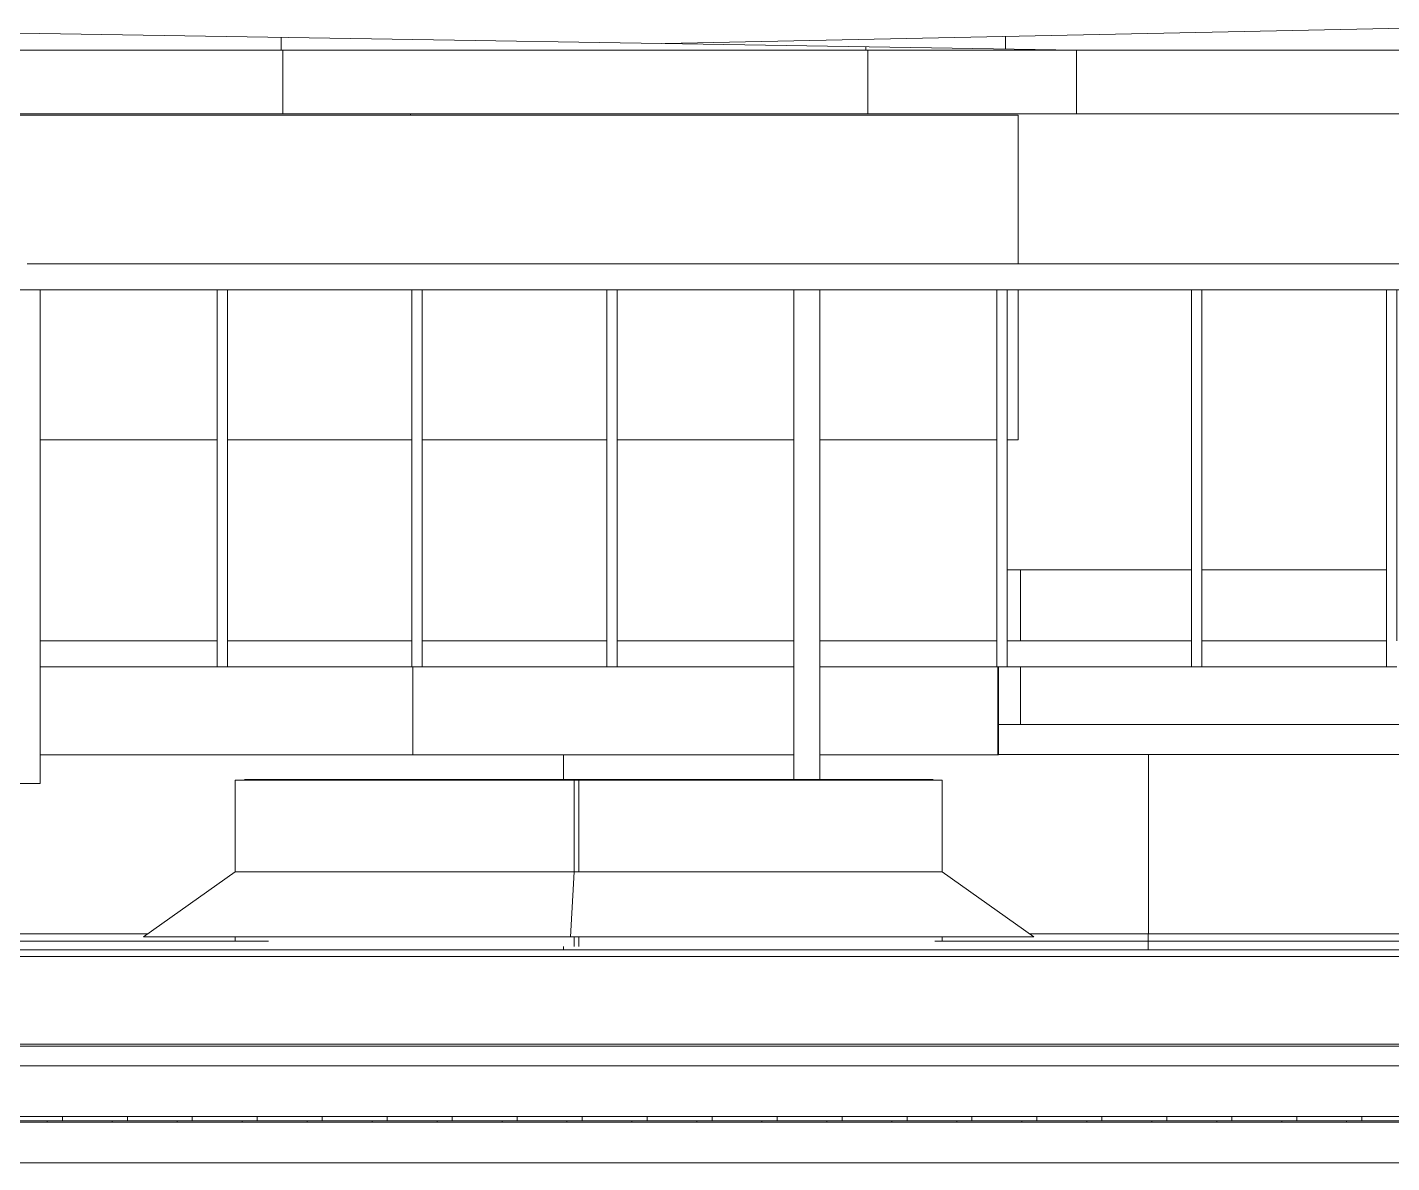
# Model space of a CAD drawing. Header units: millimetres. Extents: x -515342 to 330399, y -224905 to 507333.
# Drawn here: x 226098 to 228198, y 15355 to 17103 of the extents above; entities that cross this region are included whole.
import ezdxf

# ---------------------------------------------------------------- set-up
doc = ezdxf.new("R2010")
doc.units = ezdxf.units.MM
doc.layers.get('0').update_dxf_attribs({"lineweight": 0})
for name, color, linetype, lineweight in [('Витраж', 7, 'Continuous', 0), ('Крыша', 7, 'Continuous', 0), ('Крыша штриховка', 7, 'Continuous', 0), ('Обобщенные модели', 7, 'Continuous', 0), ('Ограждение', 7, 'Continuous', 0), ('Стены', 7, 'Continuous', 0), ('Стены внутренние', 7, 'Continuous', 0), ('Стены наружные', 7, 'Continuous', 0), ('Стены штриховка поверхности', 7, 'Continuous', 0)]:
    doc.layers.add(name, color=color, linetype=linetype, lineweight=lineweight)

# ---------------------------------------------------------------- blocks, each defined once
blk = doc.blocks.new('ASVP_ОМ_Водосточный желоб - Желоб 125-9912284-О_АР_Эскиз_Фасад 1-12 копия 1')
at = {"layer": 'Обобщенные модели'}
for p, q in [((16793.4, 13350), (195, 13350)), ((195, 13287.5), (16885.9, 13287.5))]:
    blk.add_line(p, q, dxfattribs=at)
blk = doc.blocks.new('FP_273-О_АР_Эскиз_Фасад 1-12 копия 1')
at = {"layer": 'Обобщенные модели'}
for p, q in [((16885.9, 13358.6), (195, 13358.6)), ((2829, 13353.1), (2829, 13359)), ((2929, 13353.1), (2929, 13359)), ((3029, 13353.1), (3029, 13359)), ((3129, 13353.1), (3129, 13359)), ((3229, 13353.1), (3229, 13359)), ((3329, 13353.1), (3329, 13359)), ((3429, 13353.1), (3429, 13359)), ((3529, 13353.1), (3529, 13359)), ((3629, 13353.1), (3629, 13359)), ((3729, 13353.1), (3729, 13359)), ((3829, 13353.1), (3829, 13359)), ((3929, 13353.1), (3929, 13359)), ((4029, 13353.1), (4029, 13359)), ((4129, 13353.1), (4129, 13359)), ((4229, 13353.1), (4229, 13359)), ((4329, 13353.1), (4329, 13359)), ((4429, 13353.1), (4429, 13359)), ((4529, 13353.1), (4529, 13359)), ((4629, 13353.1), (4629, 13359)), ((4729, 13353.1), (4729, 13359)), ((4829, 13353.1), (4829, 13359))]:
    blk.add_line(p, q, dxfattribs=at)
blk = doc.blocks.new('Влж_Решетка для желоба - Решетка 125-9884270-О_АР_Эскиз_Фасад 1-12 копия 1')
at = {"layer": 'Обобщенные модели'}
h = blk.add_hatch(dxfattribs=at)
h.set_pattern_fill('FP_14', color=256, style=0, pattern_type=2)
h.set_pattern_definition([(0, (-71.02, 0), (0, 100), []), (90, (-71.02, 0), (-100, 6e-15), [])])
h.paths.add_polyline_path([(16853.8, 13350), (16885.9, 13350), (16885.9, 13352), (195, 13352), (195, 13350), (16793.4, 13350)])
for p, q in [((195, 13352), (16885.9, 13352)), ((195, 13350), (16793.4, 13350))]:
    blk.add_line(p, q, dxfattribs=at)
blk.add_blockref('FP_273-О_АР_Эскиз_Фасад 1-12 копия 1', (0, 0), dxfattribs=at)
blk = doc.blocks.new('СД_Люблино_Фасады_rvt-1-О_АР_Эскиз_Фасад 1-12 копия 1')
at = {"layer": 'Обобщенные модели', "lineweight": 9}
for name in ['Влж_Решетка для желоба - Решетка 125-9884270-О_АР_Эскиз_Фасад 1-12 копия 1', 'ASVP_ОМ_Водосточный желоб - Желоб 125-9912284-О_АР_Эскиз_Фасад 1-12 копия 1']:
    blk.add_blockref(name, (0, 0), dxfattribs=at)
blk = doc.blocks.new('Ограждение - Ограждение-9809147-О_АР_Эскиз_Фасад 1-12 копия 1')
at = {"layer": 'Ограждение'}
for p, q in [((145, 13605), (16885, 13605)), ((143.8, 13466.7), (16886.2, 13466.7)), ((16885, 13470), (145, 13470)), ((127.3, 13436.4), (16902.7, 13436.4))]:
    blk.add_line(p, q, dxfattribs=at)
blk = doc.blocks.new('Прямоугольный импост - АР_Импост_40х40 _стойка ограждения на кровле_-10057260-О_АР_Эскиз_Фасад 1-12 копия 1')
at = {"layer": 'Витраж'}
for p, q in [((975, 14671), (675, 14671)), ((675, 14631), (975, 14631))]:
    blk.add_line(p, q, dxfattribs=at)
blk = doc.blocks.new('Прямоугольный импост - АР_Импост_40х40 _стойка ограждения на кровле_-V422-О_АР_Эскиз_Фасад 1-12 копия 1')
at = {"layer": 'Витраж'}
for p, q in [((655, 14631), (695, 14631)), ((655, 14631), (655, 14071)), ((695, 14071), (695, 14631))]:
    blk.add_line(p, q, dxfattribs=at)
blk = doc.blocks.new('Прямоугольный импост - АР_Импост_16х16 _вертикальное заполнение ограждений_-10061087-О_АР_Эскиз_Фасад 1-12 копия 1')
at = {"layer": 'Витраж'}
for p, q in [((16332, 14631), (16332, 14091)), ((16348, 14091), (16348, 14631)), ((16348, 14051), (16332, 14051))]:
    blk.add_line(p, q, dxfattribs=at)
blk = doc.blocks.new('Прямоугольный импост - АР_Импост_40х40 _поручень ограждения на кровле_-10061089-О_АР_Эскиз_Фасад 1-12 копия 1')
at = {"layer": 'Витраж'}
for p, q in [((50248, 14051), (50248, 14091)), ((50532, 14091), (50248, 14091)), ((50532, 14091), (50532, 14051)), ((50248, 14051), (50532, 14051))]:
    blk.add_line(p, q, dxfattribs=at)
blk = doc.blocks.new('Прямоугольный импост - АР_Импост_40х40 _поручень ограждения на кровле_-10061107-О_АР_Эскиз_Фасад 1-12 копия 1')
at = {"layer": 'Витраж'}
for p, q in [((50548, 14051), (50548, 14091)), ((50820, 14091), (50548, 14091)), ((50820, 14091), (50820, 14051)), ((50548, 14051), (50820, 14051))]:
    blk.add_line(p, q, dxfattribs=at)
blk = doc.blocks.new('Прямоугольный импост - АР_Импост_40х40 _стойка ограждения на кровле_-V425-О_АР_Эскиз_Фасад 1-12 копия 1')
at = {"layer": 'Витраж'}
for p, q in [((8755, 14071), (8755, 13877.2)), ((8795, 13877.2), (8795, 14071))]:
    blk.add_line(p, q, dxfattribs=at)
blk = doc.blocks.new('Прямоугольный импост - АР_Импост_40х40 _стойка ограждения на кровле_-V423-О_АР_Эскиз_Фасад 1-12 копия 1')
at = {"layer": 'Витраж'}
for p, q in [((14755, 14071), (14755, 13871)), ((14795, 13871), (14795, 14071)), ((14795, 13871), (14755, 13871))]:
    blk.add_line(p, q, dxfattribs=at)

msp = doc.modelspace()

# ---------------------------------------------------------------- hatches: boundary and pattern name
at = {"layer": 'Крыша штриховка'}
h = msp.add_hatch(dxfattribs=at)
h.set_pattern_fill('FP_70', color=256, style=0, pattern_type=2)
h.set_pattern_definition([(0, (222888.4, 16101.3), (0, 1070.73), []), (90, (222888.4, 16101.3), (-900, 6e-14), [])])
h.paths.add_polyline_path([(225328.3997, 17067.9355), (227713.3997, 17067.9355), (225505.43, 17102.9355), (223418.3997, 17067.9355), (224855.9676, 17067.9355)])
h = msp.add_hatch(dxfattribs=at)
h.set_pattern_fill('FP_66', color=256, style=0, pattern_type=2)
h.set_pattern_definition([(0, (226703.4, 16101.3), (0, 1070.73), []), (90, (226703.4, 16101.3), (-900, 6e-14), [])])
h.paths.add_polyline_path([(228377.4121, 17067.9355), (229329.3301, 17081.9092), (228277.4437, 17102.9355), (227080.0378, 17077.9753), (227713.3997, 17067.9355)])
h = msp.add_hatch(dxfattribs=at)
h.set_pattern_fill('FP_69', color=256, style=0, pattern_type=2)
h.set_pattern_definition([(0, (222888, 15168), (0, 10000), []), (90, (222888.4, 15167.7), (-900, 6e-14), [])])
h.paths.add_polyline_path([(227539.9851, 16969.7355), (227713.3997, 16969.7355), (227713.3997, 17067.9355), (223418.3997, 17067.9355), (223418.3997, 16969.7355), (227463.3997, 16969.7355)])
h = msp.add_hatch(dxfattribs=at)
h.set_pattern_fill('FP_51', color=256, style=0, pattern_type=2)
h.set_pattern_definition([(0, (223323.4, 15669.6), (0, 502.986), []), (90, (223323.4, 15669.6), (-900, 6e-14), [])])
h.paths.add_polyline_path([(226197.9763, 15707.3947), (226283.783, 15707.3947), (226418.5017, 15802.7355), (226418.5017, 15943.9355), (227278.3997, 15944.9355), (227278.3997, 15982.8911), (226118.3997, 15982.8911), (226118.3997, 15938.7355), (226078.3997, 15938.7355), (226078.3997, 15982.8911), (224918.3997, 15982.8911), (224918.3997, 15938.7355), (224878.3997, 15938.7355), (224878.3997, 15982.8911), (224018.3997, 15982.8911), (224018.3997, 15944.9355), (224771.9318, 15943.9355), (224771.9318, 15802.7355), (224905.4519, 15707.3947), (225974.3082, 15707.3947)])
h.paths.add_polyline_path([(230447.6707, 15707.3947), (231788.0216, 15707.3947), (231921.5244, 15802.7355), (231921.5244, 15943.9355), (232078.3997, 15944.9355), (232078.3997, 15982.8911), (230918.3997, 15982.8911), (230918.3997, 15938.7355), (230878.3997, 15938.7355), (230878.3997, 15982.8911), (229718.3997, 15982.8911), (229718.3997, 15944.9355), (230241.067, 15943.9355), (230241.067, 15802.7355), (230366.9437, 15707.3947), (230373.0952, 15707.3947)])
h.paths.add_polyline_path([(229098.5731, 15707.3947), (229224.4498, 15802.7355), (229224.4498, 15943.9355), (229678.3997, 15944.9355), (229678.3997, 15982.8911), (228518.3997, 15982.8911), (228518.3997, 15938.7355), (228478.3997, 15938.7355), (228478.3997, 15983.3947), (227318.3997, 15982.8911), (227318.3997, 15944.9355), (227506.5296, 15943.9355), (227506.5296, 15802.7355), (227641.2483, 15707.3947), (229092.4216, 15707.3947)])
h.paths.add_polyline_path([(234622.1658, 15707.3947), (234753.2008, 15802.7355), (234753.2008, 15943.9355), (235528.3997, 15944.9355), (235528.3997, 15983.3947), (234518.3997, 15983.3947), (234518.3997, 15938.7355), (234478.3997, 15938.7355), (234478.3997, 15983.3947), (233318.3997, 15982.8911), (233318.3997, 15938.7355), (233278.3997, 15938.7355), (233278.3997, 15983.3947), (232118.3997, 15982.8911), (232118.3997, 15944.9355), (232999.7322, 15943.9355), (232999.7322, 15802.7355), (233133.235, 15707.3947), (234615.7622, 15707.3947)])
h.paths.add_polyline_path([(223648.3997, 15770.4707), (223693.5849, 15802.7355), (223693.5849, 15943.9355), (223978.3997, 15944.9355), (223978.3997, 15982.8911), (223648.3997, 15982.8911), (223648.3997, 15802.7355)])
h = msp.add_hatch(dxfattribs=at)
h.set_pattern_fill('FP_52', color=256, style=0, pattern_type=2)
h.set_pattern_definition([(0, (223323.4, 15696), (0, 164.134), []), (90, (223323.4, 15696), (-900, 6e-14), [])])
h.paths.add_polyline_path([(227316.317, 15682.9355), (240158.3997, 15682.9355), (240158.3997, 15707.3947), (239847.7564, 15707.3758), (239853.9912, 15702.7355), (239719.63, 15701.9355), (239719.63, 15700.0643), (239372.2235, 15688.7839), (238685.049, 15694.4868), (238685.049, 15702.7355), (238550.6879, 15702.7355), (238556.9481, 15707.3947), (235942.5133, 15707.3947), (235948.9169, 15702.7355), (235811.4783, 15702.7355), (235811.4783, 15699.3817), (235410.6448, 15688.5894), (234753.2008, 15695.1693), (234753.2008, 15702.7355), (234615.7622, 15702.7355), (234622.1658, 15707.3947), (233133.235, 15707.3947), (233139.7592, 15702.7355), (232999.7322, 15702.7355), (232999.7322, 15697.7411), (232536.8976, 15687.6394), (231921.5244, 15695.2371), (231921.5244, 15702.7355), (231781.4975, 15702.7355), (231788.0216, 15707.3947), (230366.9437, 15707.3947), (230373.0952, 15702.7355), (230241.067, 15702.7355), (230241.067, 15692.8905), (229537.637, 15687.7493), (229224.4498, 15699.2966), (229224.4498, 15702.7355), (229092.4216, 15702.7355), (229098.5731, 15707.3947), (227641.2483, 15707.3947), (227647.8319, 15702.7355), (227506.5296, 15701.679), (227506.5296, 15696.5198), (226940.1802, 15687.9562), (226418.5017, 15697.2531), (226418.5017, 15702.7355), (226278.2777, 15703.4986), (226283.783, 15707.3947), (224905.4519, 15707.3947), (224911.9769, 15702.7355), (224771.9318, 15702.7355), (224771.9318, 15696.8195), (224156.9825, 15689.2125), (223693.5849, 15699.3073), (223693.5849, 15702.7355), (223648.3997, 15702.7355), (223648.3997, 15688.4347), (223518.3997, 15688.4347), (223518.3997, 15682.9355), (227092.6488, 15682.9355)])
at = {"layer": 'Стены штриховка поверхности'}
h = msp.add_hatch(dxfattribs=at)
h.set_pattern_fill('FP_204', color=256, style=0, pattern_type=2)
h.set_pattern_definition([(0, (227588, 15168), (0, 10000), []), (90, (227588.4, 15167.7), (-900, 6e-14), [])])
h.paths.add_polyline_path([(224408.6313, 15982.8911), (224878.3997, 15983.3947), (224878.3997, 16118.7355), (224018.3997, 16118.7355), (224018.3997, 15982.8911), (224184.9632, 15982.8911)])
h.paths.add_polyline_path([(223648.3997, 15982.8911), (223978.3997, 15983.3947), (223978.3997, 16118.7355), (223698.3997, 16118.7355), (223698.3997, 16158.7355), (223978.3997, 16158.7355), (223978.3997, 16467.7355), (223648.3997, 16467.7355), (223648.3997, 16345.791), (223698.3997, 16341.7842), (223697.3997, 16242.7966), (223648.3997, 16245.791), (223648.3997, 15983.3947)])
h.paths.add_polyline_path([(224918.3997, 15982.8911), (226078.3997, 15983.3947), (226078.3997, 16118.7355), (224918.3997, 16118.7355), (224918.3997, 15983.3947)])
h.paths.add_polyline_path([(226868.9807, 15982.8911), (227278.3997, 15983.3947), (227278.3997, 16118.7355), (226118.3997, 16118.7355), (226118.3997, 15982.8911), (226645.3126, 15982.8911)])
h.paths.add_polyline_path([(227539.9851, 15982.8911), (227593.3997, 15983.3947), (227593.3997, 16118.7355), (227318.3997, 16118.7355), (227318.3997, 15982.8911), (227463.3997, 15982.8911)])
h.paths.add_polyline_path([(226390.3997, 16158.7355), (226390.3997, 16467.7355), (226118.3997, 16467.7355), (226118.3997, 16158.7355), (226197.9763, 16158.7355)])
h.paths.add_polyline_path([(226406.3997, 16158.7355), (226690.3997, 16158.7355), (226690.3997, 16467.7355), (226406.3997, 16467.7355), (226406.3997, 16166.7768)])
h.paths.add_polyline_path([(225750.6401, 16158.7355), (225790.3997, 16158.7355), (225790.3997, 16467.7355), (225506.3997, 16467.7355), (225506.3997, 16158.7355), (225521.6728, 16158.7355)])
h.paths.add_polyline_path([(227539.9851, 16158.7355), (227590.3997, 16158.7355), (227590.3997, 16467.7355), (227318.3997, 16467.7355), (227318.3997, 16158.7355), (227463.3997, 16158.7355)])
h.paths.add_polyline_path([(226078.3997, 16158.7355), (226078.3997, 16467.7355), (225806.3997, 16467.7355), (225806.3997, 16158.7355)])
h.paths.add_polyline_path([(225190.3997, 16158.7355), (225190.3997, 16467.7355), (224918.3997, 16467.7355), (224918.3997, 16158.7355)])
h.paths.add_polyline_path([(225206.3997, 16158.7355), (225490.3997, 16158.7355), (225490.3997, 16467.7355), (225206.3997, 16467.7355), (225206.3997, 16166.7768)])
h.paths.add_polyline_path([(224855.9676, 16158.7355), (224878.3997, 16158.7355), (224878.3997, 16467.7355), (224606.3997, 16467.7355), (224606.3997, 16158.7355), (224632.2995, 16158.7355)])
h.paths.add_polyline_path([(224018.3997, 16158.7355), (224290.3997, 16158.7355), (224290.3997, 16467.7355), (224018.3997, 16467.7355), (224018.3997, 16166.7768)])
h.paths.add_polyline_path([(226868.9807, 16158.7355), (226990.3997, 16158.7355), (226990.3997, 16467.7355), (226706.3997, 16467.7355), (226706.3997, 16158.7355)])
h.paths.add_polyline_path([(227092.6488, 16158.7355), (227278.3997, 16158.7355), (227278.3997, 16467.7355), (227006.3997, 16467.7355), (227006.3997, 16158.7355)])
h.paths.add_polyline_path([(224306.3997, 16158.7355), (224590.3997, 16158.7355), (224590.3997, 16467.7355), (224306.3997, 16467.7355), (224306.3997, 16166.7768)])
h = msp.add_hatch(dxfattribs=at)
h.set_pattern_fill('FP_187', color=256, style=0, pattern_type=2)
h.set_pattern_definition([(0, (226723, 15168), (0, 10000), []), (90, (226723.4, 15167.7), (-900, 6e-14), [])])
h.paths.add_polyline_path([(227906.3997, 16029.9355), (228478.3997, 16029.9355), (228478.3997, 16118.7355), (227593.3997, 16118.7355), (227593.3997, 16029.9355), (227890.3997, 16029.9355)])
h.paths.add_polyline_path([(228206.3997, 16158.7355), (228478.3997, 16158.7355), (228478.3997, 16267.7355), (228206.3997, 16267.7355)])
h.paths.add_polyline_path([(228190.3997, 16158.7355), (228190.3997, 16267.7355), (227906.3997, 16267.7355), (227906.3997, 16158.7355), (227987.3213, 16158.7355)])
h.paths.add_polyline_path([(227890.3997, 16158.7355), (227890.3997, 16267.7355), (227606.3997, 16267.7355), (227606.3997, 16158.7355)])
h = msp.add_hatch(dxfattribs=at)
h.set_pattern_fill('FP_180', color=256, style=0, pattern_type=2)
h.set_pattern_definition([(0, (226937, 15168), (0, 10000), []), (90, (226936.8, 15167.74), (-609.75, 4e-14), [])])
h.paths.add_polyline_path([(226940.1802, 15687.9562), (226940.1802, 15702.7355), (226425.2768, 15702.7355), (226425.2768, 15697.1324), (226868.9807, 15689.225)])
h.paths.add_polyline_path([(226686.0649, 15802.7355), (226940.1802, 15802.7355), (226940.1802, 15943.9355), (226425.2768, 15943.9355), (226425.2768, 15802.7355), (226645.3126, 15802.7355)])
h = msp.add_hatch(dxfattribs=at)
h.set_pattern_fill('FP_181', color=256, style=0, pattern_type=2)
h.set_pattern_definition([(0, (226944, 15168), (0, 10000), []), (90, (226943.86, 15167.74), (-661.97, 4e-14), [])])
h.paths.add_polyline_path([(226940.1802, 15687.9562), (226947.5354, 15688.0674), (226947.5354, 15702.7355), (226940.1802, 15702.518)])
h.paths.add_polyline_path([(226947.5354, 15802.7355), (226947.5354, 15943.9355), (226940.1802, 15943.9355), (226940.7604, 15802.7355)])

# ---------------------------------------------------------------- linework, layer by layer
at = {"layer": 'Крыша'}
for p, q in [((225505.43, 17102.9355), (227713.3997, 17067.9355)), ((227080.0378, 17077.9753), (228277.4437, 17102.9355)), ((235498.3997, 17067.9355), (223133.3997, 17067.9355)), ((227713.3997, 16969.7355), (227713.3997, 17067.9355)), ((235408.3997, 16969.7355), (223133.3997, 16969.7355)), ((228478.3997, 16029.9355), (227593.3997, 16029.9355)), ((227593.3997, 15983.3947), (228478.3997, 15983.3947)), ((227492.3993, 15944.9355), (226432.632, 15944.9355)), ((224905.4519, 15707.3947), (226283.783, 15707.3947)), ((227641.2483, 15707.3947), (229098.5731, 15707.3947)), ((324758.3997, 15682.9355), (223518.3997, 15682.9355))]:
    msp.add_line(p, q, dxfattribs=at)
at = {"layer": 'Стены'}
for p, q in [((226418.5017, 15802.7355), (226277.1994, 15702.7355)), ((226418.5017, 15802.7355), (227506.5296, 15802.7355)), ((226940.1802, 15802.7355), (226934.3788, 15702.7355)), ((227506.5296, 15802.7355), (227647.8319, 15702.7355)), ((227647.8319, 15702.7355), (226277.1994, 15702.7355))]:
    msp.add_line(p, q, dxfattribs=at)
at = {"layer": 'Стены внутренние'}
for p, q in [((226688.3997, 16969.7355), (226688.3997, 16967.7355)), ((227623.3997, 16967.7355), (223223.3997, 16967.7355)), ((227623.3997, 16967.7355), (227623.3997, 16738.7355)), ((227623.3997, 16698.7355), (227623.3997, 16467.7355)), ((226118.3997, 16467.7355), (226390.3997, 16467.7355)), ((226406.3997, 16467.7355), (226690.3997, 16467.7355)), ((226706.3997, 16467.7355), (226990.3997, 16467.7355)), ((227006.3997, 16467.7355), (227278.3997, 16467.7355)), ((227318.3997, 16467.7355), (227590.3997, 16467.7355)), ((227623.3997, 16467.7355), (227606.3997, 16467.7355)), ((227606.3997, 16267.7355), (227890.3997, 16267.7355)), ((227906.3997, 16267.7355), (228190.3997, 16267.7355))]:
    msp.add_line(p, q, dxfattribs=at)
at = {"layer": 'Стены наружные'}
for p, q in [((227593.3997, 15982.8911), (227593.3997, 16118.7355)), ((226118.3997, 15982.8911), (227278.3997, 15982.8911)), ((227318.3997, 15982.8911), (227593.3997, 15982.8911)), ((226418.5017, 15802.7355), (226418.5017, 15943.9355)), ((227506.5296, 15943.9355), (226418.5017, 15943.9355)), ((226940.1802, 15802.7355), (226940.1802, 15943.9355)), ((227506.5296, 15802.7355), (227506.5296, 15943.9355)), ((226418.5017, 15697.2531), (226418.5017, 15702.7355)), ((226940.1802, 15687.9562), (226940.1802, 15702.7355)), ((227506.5296, 15696.5198), (227506.5296, 15702.7355))]:
    msp.add_line(p, q, dxfattribs=at)

# ---------------------------------------------------------------- block references
msp.add_blockref('СД_Люблино_Фасады_rvt-1-О_АР_Эскиз_Фасад 1-12 копия 1', (223323.3997, 2067.7355))
at = {"layer": 'Витраж'}
for name, p in [('Прямоугольный импост - АР_Импост_40х40 _стойка ограждения на кровле_-10057260-О_АР_Эскиз_Фасад 1-12 копия 1', (225423.3997, 2067.7355)), ('Прямоугольный импост - АР_Импост_40х40 _стойка ограждения на кровле_-10057260-О_АР_Эскиз_Фасад 1-12 копия 1', (225723.3997, 2067.7355)), ('Прямоугольный импост - АР_Импост_40х40 _стойка ограждения на кровле_-10057260-О_АР_Эскиз_Фасад 1-12 копия 1', (226023.3997, 2067.7355)), ('Прямоугольный импост - АР_Импост_40х40 _стойка ограждения на кровле_-10057260-О_АР_Эскиз_Фасад 1-12 копия 1', (226323.3997, 2067.7355)), ('Прямоугольный импост - АР_Импост_40х40 _стойка ограждения на кровле_-10057260-О_АР_Эскиз_Фасад 1-12 копия 1', (226623.3997, 2067.7355)), ('Прямоугольный импост - АР_Импост_40х40 _стойка ограждения на кровле_-10057260-О_АР_Эскиз_Фасад 1-12 копия 1', (226923.3997, 2067.7355)), ('Прямоугольный импост - АР_Импост_40х40 _стойка ограждения на кровле_-10057260-О_АР_Эскиз_Фасад 1-12 копия 1', (227223.3997, 2067.7355)), ('Прямоугольный импост - АР_Импост_40х40 _стойка ограждения на кровле_-10057260-О_АР_Эскиз_Фасад 1-12 копия 1', (227523.3997, 2067.7355)), ('Прямоугольный импост - АР_Импост_40х40 _стойка ограждения на кровле_-V422-О_АР_Эскиз_Фасад 1-12 копия 1', (225423.3997, 2067.7355)), ('Прямоугольный импост - АР_Импост_16х16 _вертикальное заполнение ограждений_-10061087-О_АР_Эскиз_Фасад 1-12 копия 1', (210058.3997, 2067.7355)), ('Прямоугольный импост - АР_Импост_16х16 _вертикальное заполнение ограждений_-10061087-О_АР_Эскиз_Фасад 1-12 копия 1', (210358.3997, 2067.7355)), ('Прямоугольный импост - АР_Импост_16х16 _вертикальное заполнение ограждений_-10061087-О_АР_Эскиз_Фасад 1-12 копия 1', (210658.3997, 2067.7355)), ('Прямоугольный импост - АР_Импост_40х40 _стойка ограждения на кровле_-V422-О_АР_Эскиз_Фасад 1-12 копия 1', (226623.3997, 2067.7355)), ('Прямоугольный импост - АР_Импост_16х16 _вертикальное заполнение ограждений_-10061087-О_АР_Эскиз_Фасад 1-12 копия 1', (211258.3997, 2067.7355)), ('Прямоугольный импост - АР_Импост_16х16 _вертикальное заполнение ограждений_-10061087-О_АР_Эскиз_Фасад 1-12 копия 1', (211558.3997, 2067.7355)), ('Прямоугольный импост - АР_Импост_16х16 _вертикальное заполнение ограждений_-10061087-О_АР_Эскиз_Фасад 1-12 копия 1', (211858.3997, 2067.7355)), ('Прямоугольный импост - АР_Импост_40х40 _поручень ограждения на кровле_-10061107-О_АР_Эскиз_Фасад 1-12 копия 1', (175570.3997, 2067.7355)), ('Прямоугольный импост - АР_Импост_40х40 _поручень ограждения на кровле_-10061089-О_АР_Эскиз_Фасад 1-12 копия 1', (176158.3997, 2067.7355)), ('Прямоугольный импост - АР_Импост_40х40 _поручень ограждения на кровле_-10061089-О_АР_Эскиз_Фасад 1-12 копия 1', (176458.3997, 2067.7355)), ('Прямоугольный импост - АР_Импост_40х40 _поручень ограждения на кровле_-10061107-О_АР_Эскиз_Фасад 1-12 копия 1', (176458.3997, 2067.7355)), ('Прямоугольный импост - АР_Импост_40х40 _поручень ограждения на кровле_-10061107-О_АР_Эскиз_Фасад 1-12 копия 1', (176770.3997, 2067.7355)), ('Прямоугольный импост - АР_Импост_40х40 _поручень ограждения на кровле_-10061089-О_АР_Эскиз_Фасад 1-12 копия 1', (177358.3997, 2067.7355)), ('Прямоугольный импост - АР_Импост_40х40 _поручень ограждения на кровле_-10061089-О_АР_Эскиз_Фасад 1-12 копия 1', (177658.3997, 2067.7355)), ('Прямоугольный импост - АР_Импост_40х40 _стойка ограждения на кровле_-V423-О_АР_Эскиз_Фасад 1-12 копия 1', (211323.3997, 2067.7355)), ('Прямоугольный импост - АР_Импост_40х40 _стойка ограждения на кровле_-V425-О_АР_Эскиз_Фасад 1-12 копия 1', (218523.3997, 2067.7355))]:
    msp.add_blockref(name, p, dxfattribs=at)
at = {"layer": 'Ограждение'}
msp.add_blockref('Ограждение - Ограждение-9809147-О_АР_Эскиз_Фасад 1-12 копия 1', (223323.3997, 2067.7355), dxfattribs=at)

doc.saveas('drawing.dxf')
